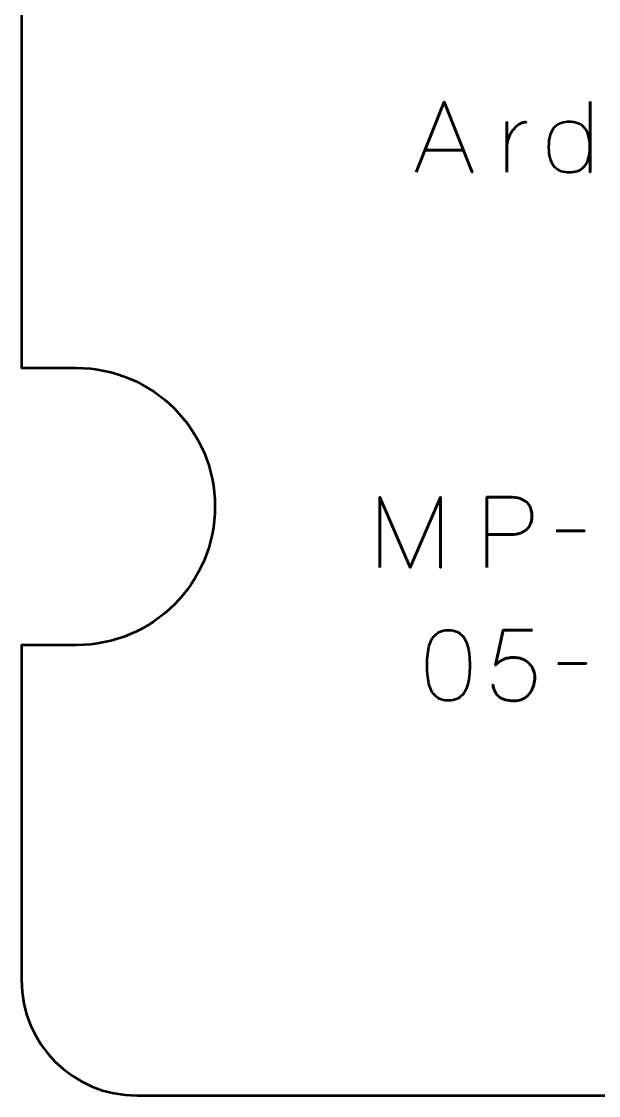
# Model space of a CAD drawing. Header units: centimetres. Extents: x -13.2 to -7.8, y -19.5 to -0.2.
# Drawn here: x -13.15 to -10.652, y -19.5 to -14.85 of the extents above; entities that cross this region are included whole.
import ezdxf

# ---------------------------------------------------------------- set-up
doc = ezdxf.new("R2010")
doc.units = ezdxf.units.CM
doc.header["$MEASUREMENT"] = 0
doc.layers.add('Layer 1', color=7, linetype='Continuous')

msp = doc.modelspace()

# ---------------------------------------------------------------- linework, layer by layer
at = {"layer": 'Layer 1', "lineweight": 53}
msp.add_open_spline([(-13.15003, -18.99995), (-13.15003, -18.99995), (-13.15003, -17.55), (-13.15003, -17.55), (-13.15003, -17.55), (-13.15003, -17.55), (-12.91251, -17.55), (-12.91251, -17.55), (-12.91251, -17.55), (-12.58119, -17.55), (-12.31251, -17.28131), (-12.31251, -16.95), (-12.31251, -16.95), (-12.31251, -16.61869), (-12.58119, -16.35), (-12.91251, -16.35), (-12.91251, -16.35), (-12.91251, -16.35), (-13.15003, -16.35), (-13.15003, -16.35), (-13.15003, -16.35), (-13.15003, -16.35), (-13.15003, -10.70005), (-13.15003, -10.70005), (-13.15003, -10.70005), (-13.15003, -10.42305), (-12.92694, -10.19995), (-12.64994, -10.19995), (-12.64994, -10.19995), (-12.64994, -10.19995), (-8.35008, -10.19995), (-8.35008, -10.19995), (-8.35008, -10.19995), (-8.07294, -10.19995), (-7.84998, -10.42305), (-7.84998, -10.70005), (-7.84998, -10.70005), (-7.84998, -10.70005), (-7.84998, -10.84998), (-7.84998, -10.84998), (-7.84998, -10.84998), (-7.84998, -10.84998), (-8.20001, -10.84998), (-8.20001, -10.84998), (-8.20001, -10.84998), (-8.20001, -10.84998), (-8.20001, -10.84998), (-8.20001, -10.84998), (-8.20001, -10.84998), (-8.20001, -10.68435), (-8.33434, -10.54998), (-8.5, -10.54998), (-8.5, -10.54998), (-8.66563, -10.54998), (-8.8, -10.68435), (-8.8, -10.84998), (-8.8, -10.84998), (-8.8, -10.84998), (-8.8, -11.28878), (-8.8, -11.28878), (-8.8, -11.28878), (-9.02646, -11.37459), (-9.18751, -11.59351), (-9.18751, -11.85), (-9.18751, -11.85), (-9.18751, -12.18131), (-8.91883, -12.45), (-8.58751, -12.45), (-8.58751, -12.45), (-8.58751, -12.45), (-7.84998, -12.45), (-7.84998, -12.45), (-7.84998, -12.45), (-7.84998, -12.45), (-7.84998, -16.4615), (-7.84998, -16.4615), (-7.84998, -16.4615), (-7.84998, -16.4615), (-8.03301, -16.4615), (-8.03301, -16.4615), (-8.03301, -16.4615), (-8.36433, -16.4615), (-8.63301, -16.73019), (-8.63301, -17.0615), (-8.63301, -17.0615), (-8.63301, -17.39281), (-8.36433, -17.6615), (-8.03301, -17.6615), (-8.03301, -17.6615), (-8.03301, -17.6615), (-7.84998, -17.6615), (-7.84998, -17.6615), (-7.84998, -17.6615), (-7.84998, -17.6615), (-7.84998, -18.99995), (-7.84998, -18.99995), (-7.84998, -18.99995), (-7.84998, -19.27695), (-8.07294, -19.50005), (-8.35008, -19.50005), (-8.35008, -19.50005), (-8.35008, -19.50005), (-12.64994, -19.50005), (-12.64994, -19.50005), (-12.64994, -19.50005), (-12.92694, -19.50005), (-13.15003, -19.27695), (-13.15003, -18.99995)], degree=3, knots=[0, 0, 0, 0, 0.037037, 0.037037, 0.037037, 0.037037, 0.0740741, 0.0740741, 0.0740741, 0.0740741, 0.1111111, 0.1111111, 0.1111111, 0.1111111, 0.1481481, 0.1481481, 0.1481481, 0.1481481, 0.1851852, 0.1851852, 0.1851852, 0.1851852, 0.2222222, 0.2222222, 0.2222222, 0.2222222, 0.2592593, 0.2592593, 0.2592593, 0.2592593, 0.2962963, 0.2962963, 0.2962963, 0.2962963, 0.3333333, 0.3333333, 0.3333333, 0.3333333, 0.3703704, 0.3703704, 0.3703704, 0.3703704, 0.4074074, 0.4074074, 0.4074074, 0.4074074, 0.4444444, 0.4444444, 0.4444444, 0.4444444, 0.4814815, 0.4814815, 0.4814815, 0.4814815, 0.5185185, 0.5185185, 0.5185185, 0.5185185, 0.5555556, 0.5555556, 0.5555556, 0.5555556, 0.5925926, 0.5925926, 0.5925926, 0.5925926, 0.6296296, 0.6296296, 0.6296296, 0.6296296, 0.6666667, 0.6666667, 0.6666667, 0.6666667, 0.7037037, 0.7037037, 0.7037037, 0.7037037, 0.7407407, 0.7407407, 0.7407407, 0.7407407, 0.7777778, 0.7777778, 0.7777778, 0.7777778, 0.8148148, 0.8148148, 0.8148148, 0.8148148, 0.8518519, 0.8518519, 0.8518519, 0.8518519, 0.8888889, 0.8888889, 0.8888889, 0.8888889, 0.9259259, 0.9259259, 0.9259259, 0.9259259, 0.962963, 0.962963, 0.962963, 0.962963, 1, 1, 1, 1], dxfattribs=at)
at = {"layer": 'Layer 1', "color": 30, "lineweight": 53}
for points, knots in [([(-11.44171, -15.50286), (-11.44171, -15.50286), (-11.32064, -15.19764), (-11.32064, -15.19764), (-11.32064, -15.19764), (-11.32064, -15.19764), (-11.19914, -15.50286), (-11.19914, -15.50286), (-11.19914, -15.50286), (-11.19914, -15.50286), (-11.32064, -15.19764), (-11.32064, -15.19764), (-11.32064, -15.19764), (-11.32064, -15.19764), (-11.44171, -15.50286), (-11.44171, -15.50286)], [0, 0, 0, 0, 0.25, 0.25, 0.25, 0.25, 0.5, 0.5, 0.5, 0.5, 0.75, 0.75, 0.75, 0.75, 1, 1, 1, 1]), ([(-10.68903, -15.19679), (-10.68903, -15.19679), (-10.68903, -15.50286), (-10.68903, -15.50286), (-10.68903, -15.50286), (-10.68903, -15.50286), (-10.68903, -15.19679), (-10.68903, -15.19679)], [0, 0, 0, 0, 0.5, 0.5, 0.5, 0.5, 1, 1, 1, 1]), ([(-11.04886, -15.39195), (-11.04907, -15.38214), (-11.04759, -15.37219), (-11.04449, -15.36217), (-11.04449, -15.36217), (-11.04138, -15.35215), (-11.03708, -15.34256), (-11.03157, -15.33339), (-11.03157, -15.33339), (-11.026, -15.32421), (-11.01965, -15.3161), (-11.01245, -15.3089), (-11.01245, -15.3089), (-11.00533, -15.30171), (-10.99771, -15.29606), (-10.98974, -15.2919), (-10.98974, -15.2919), (-10.98176, -15.28774), (-10.97386, -15.28569), (-10.96589, -15.28569), (-10.96589, -15.28569), (-10.97386, -15.28569), (-10.98176, -15.28774), (-10.98974, -15.2919), (-10.98974, -15.2919), (-10.99771, -15.29606), (-11.00533, -15.30171), (-11.01245, -15.3089), (-11.01245, -15.3089), (-11.01965, -15.3161), (-11.026, -15.32421), (-11.03157, -15.33339), (-11.03157, -15.33339), (-11.03708, -15.34256), (-11.04138, -15.35215), (-11.04449, -15.36217), (-11.04449, -15.36217), (-11.04759, -15.37219), (-11.04907, -15.38214), (-11.04886, -15.39195)], [0, 0, 0, 0, 0.1, 0.1, 0.1, 0.1, 0.2, 0.2, 0.2, 0.2, 0.3, 0.3, 0.3, 0.3, 0.4, 0.4, 0.4, 0.4, 0.5, 0.5, 0.5, 0.5, 0.6, 0.6, 0.6, 0.6, 0.7, 0.7, 0.7, 0.7, 0.8, 0.8, 0.8, 0.8, 0.9, 0.9, 0.9, 0.9, 1, 1, 1, 1]), ([(-11.04886, -15.50286), (-11.04886, -15.50286), (-11.04886, -15.28569), (-11.04886, -15.28569), (-11.04886, -15.28569), (-11.04886, -15.28569), (-11.04886, -15.50286), (-11.04886, -15.50286)], [0, 0, 0, 0, 0.5, 0.5, 0.5, 0.5, 1, 1, 1, 1]), ([(-10.7792, -15.28442), (-10.76685, -15.28435), (-10.75528, -15.28604), (-10.74448, -15.28957), (-10.74448, -15.28957), (-10.73369, -15.2931), (-10.72416, -15.29903), (-10.71591, -15.30728), (-10.71591, -15.30728), (-10.70765, -15.31554), (-10.70123, -15.32675), (-10.69658, -15.34087), (-10.69658, -15.34087), (-10.69192, -15.35498), (-10.68952, -15.37254), (-10.68945, -15.39364), (-10.68945, -15.39364), (-10.68952, -15.41474), (-10.69192, -15.4323), (-10.69658, -15.44642), (-10.69658, -15.44642), (-10.70123, -15.46053), (-10.70765, -15.47175), (-10.71591, -15.48), (-10.71591, -15.48), (-10.72416, -15.48826), (-10.73369, -15.49418), (-10.74448, -15.49771), (-10.74448, -15.49771), (-10.75528, -15.50124), (-10.76685, -15.50293), (-10.7792, -15.50286), (-10.7792, -15.50286), (-10.79154, -15.50293), (-10.80312, -15.50124), (-10.81384, -15.49771), (-10.81384, -15.49771), (-10.82464, -15.49418), (-10.83409, -15.48826), (-10.84227, -15.48), (-10.84227, -15.48), (-10.85046, -15.47175), (-10.85688, -15.46053), (-10.86146, -15.44642), (-10.86146, -15.44642), (-10.86612, -15.4323), (-10.86845, -15.41474), (-10.86852, -15.39364), (-10.86852, -15.39364), (-10.86845, -15.37254), (-10.86612, -15.35498), (-10.86146, -15.34087), (-10.86146, -15.34087), (-10.85688, -15.32675), (-10.85046, -15.31554), (-10.84227, -15.30728), (-10.84227, -15.30728), (-10.83409, -15.29903), (-10.82464, -15.2931), (-10.81384, -15.28957), (-10.81384, -15.28957), (-10.80312, -15.28604), (-10.79154, -15.28435), (-10.7792, -15.28442)], [0, 0, 0, 0, 0.0625, 0.0625, 0.0625, 0.0625, 0.125, 0.125, 0.125, 0.125, 0.1875, 0.1875, 0.1875, 0.1875, 0.25, 0.25, 0.25, 0.25, 0.3125, 0.3125, 0.3125, 0.3125, 0.375, 0.375, 0.375, 0.375, 0.4375, 0.4375, 0.4375, 0.4375, 0.5, 0.5, 0.5, 0.5, 0.5625, 0.5625, 0.5625, 0.5625, 0.625, 0.625, 0.625, 0.625, 0.6875, 0.6875, 0.6875, 0.6875, 0.75, 0.75, 0.75, 0.75, 0.8125, 0.8125, 0.8125, 0.8125, 0.875, 0.875, 0.875, 0.875, 0.9375, 0.9375, 0.9375, 0.9375, 1, 1, 1, 1]), ([(-10.7792, -15.28442), (-10.76685, -15.28435), (-10.75528, -15.28604), (-10.74448, -15.28957), (-10.74448, -15.28957), (-10.73369, -15.2931), (-10.72416, -15.29903), (-10.71591, -15.30728), (-10.71591, -15.30728), (-10.70765, -15.31554), (-10.70123, -15.32675), (-10.69658, -15.34087), (-10.69658, -15.34087), (-10.69192, -15.35498), (-10.68952, -15.37254), (-10.68945, -15.39364), (-10.68945, -15.39364), (-10.68952, -15.41474), (-10.69192, -15.4323), (-10.69658, -15.44642), (-10.69658, -15.44642), (-10.70123, -15.46053), (-10.70765, -15.47175), (-10.71591, -15.48), (-10.71591, -15.48), (-10.72416, -15.48826), (-10.73369, -15.49418), (-10.74448, -15.49771), (-10.74448, -15.49771), (-10.75528, -15.50124), (-10.76685, -15.50293), (-10.7792, -15.50286), (-10.7792, -15.50286), (-10.79154, -15.50293), (-10.80312, -15.50124), (-10.81384, -15.49771), (-10.81384, -15.49771), (-10.82464, -15.49418), (-10.83409, -15.48826), (-10.84227, -15.48), (-10.84227, -15.48), (-10.85046, -15.47175), (-10.85688, -15.46053), (-10.86146, -15.44642), (-10.86146, -15.44642), (-10.86612, -15.4323), (-10.86845, -15.41474), (-10.86852, -15.39364), (-10.86852, -15.39364), (-10.86845, -15.37254), (-10.86612, -15.35498), (-10.86146, -15.34087), (-10.86146, -15.34087), (-10.85688, -15.32675), (-10.85046, -15.31554), (-10.84227, -15.30728), (-10.84227, -15.30728), (-10.83409, -15.29903), (-10.82464, -15.2931), (-10.81384, -15.28957), (-10.81384, -15.28957), (-10.80312, -15.28604), (-10.79154, -15.28435), (-10.7792, -15.28442)], [0, 0, 0, 0, 0.0625, 0.0625, 0.0625, 0.0625, 0.125, 0.125, 0.125, 0.125, 0.1875, 0.1875, 0.1875, 0.1875, 0.25, 0.25, 0.25, 0.25, 0.3125, 0.3125, 0.3125, 0.3125, 0.375, 0.375, 0.375, 0.375, 0.4375, 0.4375, 0.4375, 0.4375, 0.5, 0.5, 0.5, 0.5, 0.5625, 0.5625, 0.5625, 0.5625, 0.625, 0.625, 0.625, 0.625, 0.6875, 0.6875, 0.6875, 0.6875, 0.75, 0.75, 0.75, 0.75, 0.8125, 0.8125, 0.8125, 0.8125, 0.875, 0.875, 0.875, 0.875, 0.9375, 0.9375, 0.9375, 0.9375, 1, 1, 1, 1]), ([(-11.40361, -15.40676), (-11.40361, -15.40676), (-11.23767, -15.40676), (-11.23767, -15.40676), (-11.23767, -15.40676), (-11.23767, -15.40676), (-11.40361, -15.40676), (-11.40361, -15.40676)], [0, 0, 0, 0, 0.5, 0.5, 0.5, 0.5, 1, 1, 1, 1]), ([(-11.59899, -17.21453), (-11.59899, -17.21453), (-11.59899, -16.90931), (-11.59899, -16.90931), (-11.59899, -16.90931), (-11.59899, -16.90931), (-11.46776, -17.21453), (-11.46776, -17.21453), (-11.46776, -17.21453), (-11.46776, -17.21453), (-11.3361, -16.90931), (-11.3361, -16.90931), (-11.3361, -16.90931), (-11.3361, -16.90931), (-11.3361, -17.21453), (-11.3361, -17.21453), (-11.3361, -17.21453), (-11.3361, -17.21453), (-11.3361, -16.90931), (-11.3361, -16.90931), (-11.3361, -16.90931), (-11.3361, -16.90931), (-11.46776, -17.21453), (-11.46776, -17.21453), (-11.46776, -17.21453), (-11.46776, -17.21453), (-11.59899, -16.90931), (-11.59899, -16.90931), (-11.59899, -16.90931), (-11.59899, -16.90931), (-11.59899, -17.21453), (-11.59899, -17.21453)], [0, 0, 0, 0, 0.125, 0.125, 0.125, 0.125, 0.25, 0.25, 0.25, 0.25, 0.375, 0.375, 0.375, 0.375, 0.5, 0.5, 0.5, 0.5, 0.625, 0.625, 0.625, 0.625, 0.75, 0.75, 0.75, 0.75, 0.875, 0.875, 0.875, 0.875, 1, 1, 1, 1]), ([(-11.13629, -17.21453), (-11.13629, -17.21453), (-11.13629, -16.90931), (-11.13629, -16.90931), (-11.13629, -16.90931), (-11.13629, -16.90931), (-11.03892, -16.90931), (-11.03892, -16.90931), (-11.03892, -16.90931), (-11.01945, -16.90938), (-11.00344, -16.91157), (-10.99081, -16.9158), (-10.99081, -16.9158), (-10.97825, -16.91996), (-10.96837, -16.92575), (-10.96124, -16.93309), (-10.96124, -16.93309), (-10.95412, -16.94035), (-10.94904, -16.94868), (-10.94593, -16.95806), (-10.94593, -16.95806), (-10.9429, -16.96745), (-10.94114, -16.97725), (-10.94071, -16.98763), (-10.94071, -16.98763), (-10.94022, -16.998), (-10.94142, -17.00816), (-10.94424, -17.01803), (-10.94424, -17.01803), (-10.94713, -17.02791), (-10.952, -17.03687), (-10.95899, -17.04492), (-10.95899, -17.04492), (-10.9659, -17.05296), (-10.97528, -17.05938), (-10.98707, -17.06411), (-10.98707, -17.06411), (-10.99885, -17.0689), (-11.01345, -17.0713), (-11.03088, -17.07144), (-11.03088, -17.07144), (-11.03088, -17.07144), (-11.13629, -17.07144), (-11.13629, -17.07144), (-11.13629, -17.07144), (-11.13629, -17.07144), (-11.03088, -17.07144), (-11.03088, -17.07144), (-11.03088, -17.07144), (-11.01381, -17.0713), (-10.99934, -17.0689), (-10.98763, -17.06411), (-10.98763, -17.06411), (-10.97585, -17.05938), (-10.96646, -17.05296), (-10.95941, -17.04492), (-10.95941, -17.04492), (-10.95242, -17.03687), (-10.94741, -17.02791), (-10.94445, -17.01803), (-10.94445, -17.01803), (-10.94149, -17.00816), (-10.94022, -16.998), (-10.94071, -16.98763), (-10.94071, -16.98763), (-10.94114, -16.97725), (-10.9429, -16.96745), (-10.94607, -16.95806), (-10.94607, -16.95806), (-10.94918, -16.94868), (-10.9544, -16.94035), (-10.96153, -16.93309), (-10.96153, -16.93309), (-10.96872, -16.92575), (-10.9786, -16.91996), (-10.99116, -16.9158), (-10.99116, -16.9158), (-11.00379, -16.91157), (-11.01966, -16.90938), (-11.03892, -16.90931), (-11.03892, -16.90931), (-11.03892, -16.90931), (-11.13629, -16.90931), (-11.13629, -16.90931), (-11.13629, -16.90931), (-11.13629, -16.90931), (-11.13629, -17.21453), (-11.13629, -17.21453)], [0, 0, 0, 0, 0.0454545, 0.0454545, 0.0454545, 0.0454545, 0.0909091, 0.0909091, 0.0909091, 0.0909091, 0.1363636, 0.1363636, 0.1363636, 0.1363636, 0.1818182, 0.1818182, 0.1818182, 0.1818182, 0.2272727, 0.2272727, 0.2272727, 0.2272727, 0.2727273, 0.2727273, 0.2727273, 0.2727273, 0.3181818, 0.3181818, 0.3181818, 0.3181818, 0.3636364, 0.3636364, 0.3636364, 0.3636364, 0.4090909, 0.4090909, 0.4090909, 0.4090909, 0.4545455, 0.4545455, 0.4545455, 0.4545455, 0.5, 0.5, 0.5, 0.5, 0.5454545, 0.5454545, 0.5454545, 0.5454545, 0.5909091, 0.5909091, 0.5909091, 0.5909091, 0.6363636, 0.6363636, 0.6363636, 0.6363636, 0.6818182, 0.6818182, 0.6818182, 0.6818182, 0.7272727, 0.7272727, 0.7272727, 0.7272727, 0.7727273, 0.7727273, 0.7727273, 0.7727273, 0.8181818, 0.8181818, 0.8181818, 0.8181818, 0.8636364, 0.8636364, 0.8636364, 0.8636364, 0.9090909, 0.9090909, 0.9090909, 0.9090909, 0.9545455, 0.9545455, 0.9545455, 0.9545455, 1, 1, 1, 1]), ([(-10.83573, -17.05493), (-10.83573, -17.05493), (-10.71254, -17.05493), (-10.71254, -17.05493), (-10.71254, -17.05493), (-10.71254, -17.05493), (-10.83573, -17.05493), (-10.83573, -17.05493)], [0, 0, 0, 0, 0.5, 0.5, 0.5, 0.5, 1, 1, 1, 1]), ([(-11.30201, -17.78984), (-11.2872, -17.78977), (-11.27443, -17.78716), (-11.26377, -17.78208), (-11.26377, -17.78208), (-11.25319, -17.777), (-11.24437, -17.76973), (-11.23732, -17.76049), (-11.23732, -17.76049), (-11.23033, -17.75118), (-11.22483, -17.74017), (-11.22074, -17.72747), (-11.22074, -17.72747), (-11.21671, -17.71477), (-11.21382, -17.70087), (-11.2122, -17.68563), (-11.2122, -17.68563), (-11.2105, -17.67039), (-11.20966, -17.65437), (-11.20973, -17.63744), (-11.20973, -17.63744), (-11.20966, -17.62058), (-11.2105, -17.60456), (-11.2122, -17.58939), (-11.2122, -17.58939), (-11.21382, -17.57422), (-11.21671, -17.56025), (-11.22074, -17.54755), (-11.22074, -17.54755), (-11.22483, -17.53492), (-11.23033, -17.52392), (-11.23732, -17.51453), (-11.23732, -17.51453), (-11.24437, -17.50522), (-11.25319, -17.49795), (-11.26377, -17.49287), (-11.26377, -17.49287), (-11.27443, -17.48772), (-11.2872, -17.48511), (-11.30201, -17.48504), (-11.30201, -17.48504), (-11.31683, -17.48511), (-11.3296, -17.48772), (-11.34026, -17.49287), (-11.34026, -17.49287), (-11.35084, -17.49795), (-11.35966, -17.50522), (-11.36671, -17.51453), (-11.36671, -17.51453), (-11.3737, -17.52392), (-11.3792, -17.53492), (-11.38329, -17.54755), (-11.38329, -17.54755), (-11.38732, -17.56025), (-11.39021, -17.57422), (-11.39183, -17.58939), (-11.39183, -17.58939), (-11.39352, -17.60456), (-11.39437, -17.62058), (-11.3943, -17.63744), (-11.3943, -17.63744), (-11.39437, -17.65437), (-11.39352, -17.67039), (-11.39183, -17.68563), (-11.39183, -17.68563), (-11.39021, -17.70087), (-11.38732, -17.71477), (-11.38329, -17.72747), (-11.38329, -17.72747), (-11.3792, -17.74017), (-11.3737, -17.75118), (-11.36671, -17.76049), (-11.36671, -17.76049), (-11.35966, -17.76973), (-11.35084, -17.777), (-11.34026, -17.78208), (-11.34026, -17.78208), (-11.3296, -17.78716), (-11.31683, -17.78977), (-11.30201, -17.78984)], [0, 0, 0, 0, 0.05, 0.05, 0.05, 0.05, 0.1, 0.1, 0.1, 0.1, 0.15, 0.15, 0.15, 0.15, 0.2, 0.2, 0.2, 0.2, 0.25, 0.25, 0.25, 0.25, 0.3, 0.3, 0.3, 0.3, 0.35, 0.35, 0.35, 0.35, 0.4, 0.4, 0.4, 0.4, 0.45, 0.45, 0.45, 0.45, 0.5, 0.5, 0.5, 0.5, 0.55, 0.55, 0.55, 0.55, 0.6, 0.6, 0.6, 0.6, 0.65, 0.65, 0.65, 0.65, 0.7, 0.7, 0.7, 0.7, 0.75, 0.75, 0.75, 0.75, 0.8, 0.8, 0.8, 0.8, 0.85, 0.85, 0.85, 0.85, 0.9, 0.9, 0.9, 0.9, 0.95, 0.95, 0.95, 0.95, 1, 1, 1, 1]), ([(-11.30201, -17.78984), (-11.2872, -17.78977), (-11.27443, -17.78716), (-11.26377, -17.78208), (-11.26377, -17.78208), (-11.25319, -17.777), (-11.24437, -17.76973), (-11.23732, -17.76049), (-11.23732, -17.76049), (-11.23033, -17.75118), (-11.22483, -17.74017), (-11.22074, -17.72747), (-11.22074, -17.72747), (-11.21671, -17.71477), (-11.21382, -17.70087), (-11.2122, -17.68563), (-11.2122, -17.68563), (-11.2105, -17.67039), (-11.20966, -17.65437), (-11.20973, -17.63744), (-11.20973, -17.63744), (-11.20966, -17.62058), (-11.2105, -17.60456), (-11.2122, -17.58939), (-11.2122, -17.58939), (-11.21382, -17.57422), (-11.21671, -17.56025), (-11.22074, -17.54755), (-11.22074, -17.54755), (-11.22483, -17.53492), (-11.23033, -17.52392), (-11.23732, -17.51453), (-11.23732, -17.51453), (-11.24437, -17.50522), (-11.25319, -17.49795), (-11.26377, -17.49287), (-11.26377, -17.49287), (-11.27443, -17.48772), (-11.2872, -17.48511), (-11.30201, -17.48504), (-11.30201, -17.48504), (-11.31683, -17.48511), (-11.3296, -17.48772), (-11.34026, -17.49287), (-11.34026, -17.49287), (-11.35084, -17.49795), (-11.35966, -17.50522), (-11.36671, -17.51453), (-11.36671, -17.51453), (-11.3737, -17.52392), (-11.3792, -17.53492), (-11.38329, -17.54755), (-11.38329, -17.54755), (-11.38732, -17.56025), (-11.39021, -17.57422), (-11.39183, -17.58939), (-11.39183, -17.58939), (-11.39352, -17.60456), (-11.39437, -17.62058), (-11.3943, -17.63744), (-11.3943, -17.63744), (-11.39437, -17.65437), (-11.39352, -17.67039), (-11.39183, -17.68563), (-11.39183, -17.68563), (-11.39021, -17.70087), (-11.38732, -17.71477), (-11.38329, -17.72747), (-11.38329, -17.72747), (-11.3792, -17.74017), (-11.3737, -17.75118), (-11.36671, -17.76049), (-11.36671, -17.76049), (-11.35966, -17.76973), (-11.35084, -17.777), (-11.34026, -17.78208), (-11.34026, -17.78208), (-11.3296, -17.78716), (-11.31683, -17.78977), (-11.30201, -17.78984)], [0, 0, 0, 0, 0.05, 0.05, 0.05, 0.05, 0.1, 0.1, 0.1, 0.1, 0.15, 0.15, 0.15, 0.15, 0.2, 0.2, 0.2, 0.2, 0.25, 0.25, 0.25, 0.25, 0.3, 0.3, 0.3, 0.3, 0.35, 0.35, 0.35, 0.35, 0.4, 0.4, 0.4, 0.4, 0.45, 0.45, 0.45, 0.45, 0.5, 0.5, 0.5, 0.5, 0.55, 0.55, 0.55, 0.55, 0.6, 0.6, 0.6, 0.6, 0.65, 0.65, 0.65, 0.65, 0.7, 0.7, 0.7, 0.7, 0.75, 0.75, 0.75, 0.75, 0.8, 0.8, 0.8, 0.8, 0.85, 0.85, 0.85, 0.85, 0.9, 0.9, 0.9, 0.9, 0.95, 0.95, 0.95, 0.95, 1, 1, 1, 1]), ([(-10.93795, -17.48462), (-10.93795, -17.48462), (-11.06495, -17.48462), (-11.06495, -17.48462), (-11.06495, -17.48462), (-11.06495, -17.48462), (-11.09882, -17.63617), (-11.09882, -17.63617), (-11.09882, -17.63617), (-11.09289, -17.63109), (-11.08725, -17.62651), (-11.08181, -17.62248), (-11.08181, -17.62248), (-11.07645, -17.61846), (-11.07081, -17.61508), (-11.06481, -17.61225), (-11.06481, -17.61225), (-11.05888, -17.60943), (-11.05211, -17.60731), (-11.04449, -17.60583), (-11.04449, -17.60583), (-11.03694, -17.60435), (-11.02791, -17.60357), (-11.01754, -17.60357), (-11.01754, -17.60357), (-11.00907, -17.60357), (-11.0006, -17.6047), (-10.99214, -17.60703), (-10.99214, -17.60703), (-10.98367, -17.60929), (-10.97563, -17.61275), (-10.96801, -17.61733), (-10.96801, -17.61733), (-10.96032, -17.62199), (-10.95354, -17.62778), (-10.94762, -17.63476), (-10.94762, -17.63476), (-10.94162, -17.64175), (-10.93689, -17.64993), (-10.93351, -17.65931), (-10.93351, -17.65931), (-10.93005, -17.6687), (-10.92829, -17.67935), (-10.92822, -17.6912), (-10.92822, -17.6912), (-10.92814, -17.69558), (-10.92864, -17.70108), (-10.92963, -17.70757), (-10.92963, -17.70757), (-10.93054, -17.71406), (-10.93224, -17.72112), (-10.93464, -17.7286), (-10.93464, -17.7286), (-10.93703, -17.73608), (-10.94042, -17.74349), (-10.94472, -17.75082), (-10.94472, -17.75082), (-10.94903, -17.75816), (-10.95453, -17.76486), (-10.96116, -17.77093), (-10.96116, -17.77093), (-10.9678, -17.777), (-10.97584, -17.78187), (-10.98522, -17.78554), (-10.98522, -17.78554), (-10.99468, -17.78913), (-11.00576, -17.79104), (-11.01838, -17.79111), (-11.01838, -17.79111), (-11.03348, -17.79104), (-11.04618, -17.78942), (-11.05648, -17.78638), (-11.05648, -17.78638), (-11.06679, -17.78328), (-11.07518, -17.77926), (-11.08167, -17.77418), (-11.08167, -17.77418), (-11.08823, -17.7691), (-11.09331, -17.76352), (-11.09698, -17.75746), (-11.09698, -17.75746), (-11.10065, -17.75139), (-11.1034, -17.74532), (-11.10524, -17.73925), (-11.10524, -17.73925), (-11.10707, -17.73318), (-11.10848, -17.72761), (-11.1094, -17.72253), (-11.1094, -17.72253), (-11.10848, -17.72761), (-11.10707, -17.73318), (-11.10524, -17.73925), (-11.10524, -17.73925), (-11.1034, -17.74532), (-11.10065, -17.75139), (-11.09698, -17.75746), (-11.09698, -17.75746), (-11.09331, -17.76352), (-11.08823, -17.7691), (-11.08167, -17.77418), (-11.08167, -17.77418), (-11.07518, -17.77926), (-11.06679, -17.78328), (-11.05648, -17.78638), (-11.05648, -17.78638), (-11.04618, -17.78942), (-11.03348, -17.79104), (-11.01838, -17.79111), (-11.01838, -17.79111), (-11.00576, -17.79104), (-10.99468, -17.78913), (-10.98522, -17.78554), (-10.98522, -17.78554), (-10.97584, -17.78187), (-10.9678, -17.777), (-10.96116, -17.77093), (-10.96116, -17.77093), (-10.95453, -17.76486), (-10.94903, -17.75816), (-10.94472, -17.75082), (-10.94472, -17.75082), (-10.94042, -17.74349), (-10.93703, -17.73608), (-10.93464, -17.7286), (-10.93464, -17.7286), (-10.93224, -17.72112), (-10.93054, -17.71406), (-10.92963, -17.70757), (-10.92963, -17.70757), (-10.92864, -17.70108), (-10.92814, -17.69558), (-10.92822, -17.6912), (-10.92822, -17.6912), (-10.92829, -17.67935), (-10.93005, -17.6687), (-10.93351, -17.65931), (-10.93351, -17.65931), (-10.93689, -17.64993), (-10.94162, -17.64175), (-10.94762, -17.63476), (-10.94762, -17.63476), (-10.95354, -17.62778), (-10.96032, -17.62199), (-10.96801, -17.61733), (-10.96801, -17.61733), (-10.97563, -17.61275), (-10.98367, -17.60929), (-10.99214, -17.60703), (-10.99214, -17.60703), (-11.0006, -17.6047), (-11.00907, -17.60357), (-11.01754, -17.60357), (-11.01754, -17.60357), (-11.02791, -17.60357), (-11.03694, -17.60435), (-11.04449, -17.60583), (-11.04449, -17.60583), (-11.05211, -17.60731), (-11.05888, -17.60943), (-11.06481, -17.61225), (-11.06481, -17.61225), (-11.07081, -17.61508), (-11.07645, -17.61846), (-11.08181, -17.62248), (-11.08181, -17.62248), (-11.08725, -17.62651), (-11.09289, -17.63109), (-11.09882, -17.63617), (-11.09882, -17.63617), (-11.09882, -17.63617), (-11.06495, -17.48462), (-11.06495, -17.48462), (-11.06495, -17.48462), (-11.06495, -17.48462), (-10.93795, -17.48462), (-10.93795, -17.48462)], [0, 0, 0, 0, 0.0227273, 0.0227273, 0.0227273, 0.0227273, 0.0454545, 0.0454545, 0.0454545, 0.0454545, 0.0681818, 0.0681818, 0.0681818, 0.0681818, 0.0909091, 0.0909091, 0.0909091, 0.0909091, 0.1136364, 0.1136364, 0.1136364, 0.1136364, 0.1363636, 0.1363636, 0.1363636, 0.1363636, 0.1590909, 0.1590909, 0.1590909, 0.1590909, 0.1818182, 0.1818182, 0.1818182, 0.1818182, 0.2045455, 0.2045455, 0.2045455, 0.2045455, 0.2272727, 0.2272727, 0.2272727, 0.2272727, 0.25, 0.25, 0.25, 0.25, 0.2727273, 0.2727273, 0.2727273, 0.2727273, 0.2954545, 0.2954545, 0.2954545, 0.2954545, 0.3181818, 0.3181818, 0.3181818, 0.3181818, 0.3409091, 0.3409091, 0.3409091, 0.3409091, 0.3636364, 0.3636364, 0.3636364, 0.3636364, 0.3863636, 0.3863636, 0.3863636, 0.3863636, 0.4090909, 0.4090909, 0.4090909, 0.4090909, 0.4318182, 0.4318182, 0.4318182, 0.4318182, 0.4545455, 0.4545455, 0.4545455, 0.4545455, 0.4772727, 0.4772727, 0.4772727, 0.4772727, 0.5, 0.5, 0.5, 0.5, 0.5227273, 0.5227273, 0.5227273, 0.5227273, 0.5454545, 0.5454545, 0.5454545, 0.5454545, 0.5681818, 0.5681818, 0.5681818, 0.5681818, 0.5909091, 0.5909091, 0.5909091, 0.5909091, 0.6136364, 0.6136364, 0.6136364, 0.6136364, 0.6363636, 0.6363636, 0.6363636, 0.6363636, 0.6590909, 0.6590909, 0.6590909, 0.6590909, 0.6818182, 0.6818182, 0.6818182, 0.6818182, 0.7045455, 0.7045455, 0.7045455, 0.7045455, 0.7272727, 0.7272727, 0.7272727, 0.7272727, 0.75, 0.75, 0.75, 0.75, 0.7727273, 0.7727273, 0.7727273, 0.7727273, 0.7954545, 0.7954545, 0.7954545, 0.7954545, 0.8181818, 0.8181818, 0.8181818, 0.8181818, 0.8409091, 0.8409091, 0.8409091, 0.8409091, 0.8636364, 0.8636364, 0.8636364, 0.8636364, 0.8863636, 0.8863636, 0.8863636, 0.8863636, 0.9090909, 0.9090909, 0.9090909, 0.9090909, 0.9318182, 0.9318182, 0.9318182, 0.9318182, 0.9545455, 0.9545455, 0.9545455, 0.9545455, 0.9772727, 0.9772727, 0.9772727, 0.9772727, 1, 1, 1, 1]), ([(-10.82831, -17.63024), (-10.82831, -17.63024), (-10.70512, -17.63024), (-10.70512, -17.63024), (-10.70512, -17.63024), (-10.70512, -17.63024), (-10.82831, -17.63024), (-10.82831, -17.63024)], [0, 0, 0, 0, 0.5, 0.5, 0.5, 0.5, 1, 1, 1, 1])]:
    msp.add_open_spline(points, degree=3, knots=knots, dxfattribs=at)

doc.saveas('drawing.dxf')
